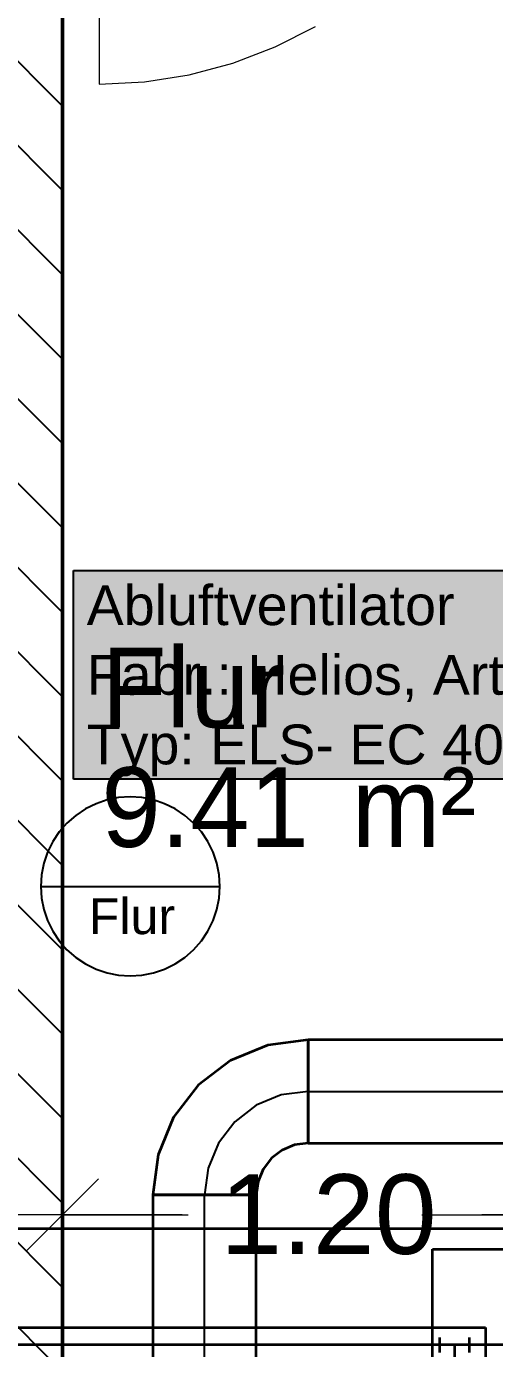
# Model space of a CAD drawing. Extents: x 0 to 756, y -25 to 420.
# Drawn here: x 254.5 to 278, y 302.1 to 368.6 of the extents above; entities that cross this region are included whole.
import ezdxf
from ezdxf.lldxf.tags import DXFTag

# ---------------------------------------------------------------- set-up
doc = ezdxf.new("R2010")
doc.units = 0
doc.layers.get('0').update_dxf_attribs({"lineweight": 25})
doc.layers.get('DEFPOINTS').update_dxf_attribs({"lineweight": 25})
for name, color, linetype, lineweight in [('A_Innenwand', 7, 'Continuous', 25), ('A_Raum', 7, 'Continuous', 25), ('L_Text', 7, 'Continuous', 25), ('Maßlinie Allgemein', 7, 'Continuous', 13), ('Tür Eingang 2D', 7, 'Continuous', 13), ('Wand Holz nicht tragend', 7, 'Continuous', 13), ('Wand Holz tragend', 7, 'Continuous', 13)]:
    doc.layers.add(name, color=color, linetype=linetype, lineweight=lineweight)
for name, color, linetype, lineweight, true_color in [('L_Zuluft', 6, 'Continuous', 35, 0xff00ff), ('Raum', 250, 'Continuous', 13, 0x333333), ('S_Kaltwasser', 3, 'Continuous', 35, 0x00ff00), ('S_Warmwasser', 1, 'fein_strichliert', 35, 0xff0000), ('S_Zirkulation', 7, 'fein_strichliert', 35, 0xff0080)]:
    doc.layers.add(name, color=color, linetype=linetype, lineweight=lineweight, true_color=true_color)
doc.styles.get("Standard").update_dxf_attribs({"font": 'arial.ttf'})
tags = doc.linetypes.add('fein_strichliert', pattern=[4, 1, -2, 1]).pattern_tags.tags
tags[8:9] = [DXFTag(74, 4), DXFTag(75, 0), DXFTag(340, '0'), DXFTag(46, 0.0), DXFTag(50, 0.0), DXFTag(44, 0.0), DXFTag(45, 0.0)]
tags[6:7] = [DXFTag(74, 4), DXFTag(75, 0), DXFTag(340, '0'), DXFTag(46, 0.0), DXFTag(50, 0.0), DXFTag(44, 0.0), DXFTag(45, 0.0)]
tags[4:5] = [DXFTag(74, 4), DXFTag(75, 0), DXFTag(340, '0'), DXFTag(46, 0.0), DXFTag(50, 0.0), DXFTag(44, 0.0), DXFTag(45, 0.0)]
tags = doc.linetypes.add('STRICHPUNKT2', pattern=[12.7, 6.35, -3.175, 0, -3.175]).pattern_tags.tags
tags[10:11] = [DXFTag(74, 4), DXFTag(75, 0), DXFTag(340, '0'), DXFTag(46, 0.0), DXFTag(50, 0.0), DXFTag(44, 0.0), DXFTag(45, 0.0)]
tags[8:9] = [DXFTag(74, 4), DXFTag(75, 0), DXFTag(340, '0'), DXFTag(46, 0.0), DXFTag(50, 0.0), DXFTag(44, 0.0), DXFTag(45, 0.0)]
tags[6:7] = [DXFTag(74, 4), DXFTag(75, 0), DXFTag(340, '0'), DXFTag(46, 0.0), DXFTag(50, 0.0), DXFTag(44, 0.0), DXFTag(45, 0.0)]
tags[4:5] = [DXFTag(74, 4), DXFTag(75, 0), DXFTag(340, '0'), DXFTag(46, 0.0), DXFTag(50, 0.0), DXFTag(44, 0.0), DXFTag(45, 0.0)]

# ---------------------------------------------------------------- blocks, each defined once
blk = doc.blocks.new('Referenz-A01I5XF3IE')
at = {"layer": 'DEFPOINTS', "color": 0, "linetype": 'Continuous', "lineweight": 18, "ltscale": 0.18}
blk.add_line((256.332, 308.855), (256.332, 308.855), dxfattribs=at)
at = {"layer": 'Maßlinie Allgemein', "color": 0, "lineweight": 18}
for p, q in [((256.332, 311.857), (256.332, 305.853)), ((258.134, 310.656), (254.531, 307.053)), ((262.336, 308.855), (253.33, 308.855)), ((256.332, 308.855), (262.642, 308.855)), ((274.386, 308.855), (283.392, 308.855)), ((275.85, 308.855), (280.39, 308.855)), ((286.394, 308.855), (277.388, 308.855))]:
    blk.add_line(p, q, dxfattribs=at)
at = {"layer": 'Raum', "color": 0, "lineweight": -2}
blk.add_line((256.332, 384.768), (256.332, 269.251), dxfattribs=at)
at = {"layer": 'Tür Eingang 2D', "color": 0, "linetype": 'Continuous', "ltscale": 0.13}
for p, q in [((258.175, 387.41), (258.175, 365.696)), ((267.007, 367.573), (269.032, 368.605)), ((264.885, 366.758), (267.007, 367.573)), ((262.69, 366.17), (264.885, 366.758)), ((258.175, 365.696), (260.445, 365.815)), ((260.445, 365.815), (262.69, 366.17))]:
    blk.add_line(p, q, dxfattribs=at)
at = {"layer": 'Wand Holz nicht tragend', "color": 0, "lineweight": 50}
blk.add_line((256.332, 269.251), (256.332, 384.768), dxfattribs=at)
at = {"layer": 'Maßlinie Allgemein', "color": 0, "lineweight": 18, "insert": (264.242, 310.888), "char_height": 4.00267, "attachment_point": 1}
blk.add_mtext('{\\fArial;1.20}', dxfattribs=at)
at = {"layer": 'Wand Holz tragend', "color": 0, "lineweight": -2, "char_height": 4.00267, "attachment_point": 1}
for s, insert in [('{\\fPosterama Text Light;Flur}', (258.285, 337.371)), ('{\\fPosterama Text Light;9.41}', (258.285, 331.352)), ('{\\fPosterama Text Light;m²}', (270.855, 331.352))]:
    blk.add_mtext(s, dxfattribs=dict(at, insert=insert))
blk = doc.blocks.new('Flur-A01I5XGJIE', base_point=(255.233, 320.864))
at = {"color": 0, "linetype": 'ByBlock', "lineweight": -2, "ltscale": 0.25}
for p, q in [((259.146, 329.826), (258.568, 329.711)), ((259.733, 329.864), (259.146, 329.826)), ((260.32, 329.826), (259.733, 329.864)), ((260.898, 329.711), (260.32, 329.826)), ((257.483, 329.261), (256.994, 328.934)), ((258.011, 329.522), (257.483, 329.261)), ((258.568, 329.711), (258.011, 329.522)), ((261.455, 329.522), (260.898, 329.711)), ((261.983, 329.261), (261.455, 329.522)), ((262.472, 328.934), (261.983, 329.261)), ((256.551, 328.546), (256.163, 328.104)), ((256.994, 328.934), (256.551, 328.546)), ((262.915, 328.546), (262.472, 328.934)), ((263.303, 328.104), (262.915, 328.546)), ((256.163, 328.104), (255.836, 327.614)), ((263.63, 327.614), (263.303, 328.104)), ((255.575, 327.086), (255.386, 326.529)), ((255.836, 327.614), (255.575, 327.086)), ((263.89, 327.086), (263.63, 327.614)), ((264.08, 326.529), (263.89, 327.086)), ((255.386, 326.529), (255.271, 325.952)), ((264.194, 325.952), (264.08, 326.529)), ((255.271, 325.952), (255.233, 325.364)), ((264.233, 325.364), (264.194, 325.952)), ((255.233, 325.364), (264.233, 325.364)), ((255.233, 325.364), (255.271, 324.777)), ((264.194, 324.777), (264.233, 325.364)), ((255.271, 324.777), (255.386, 324.199)), ((264.08, 324.199), (264.194, 324.777)), ((255.386, 324.199), (255.575, 323.642)), ((263.89, 323.642), (264.08, 324.199)), ((255.575, 323.642), (255.836, 323.114)), ((255.836, 323.114), (256.163, 322.625)), ((263.303, 322.625), (263.63, 323.114)), ((263.63, 323.114), (263.89, 323.642)), ((256.163, 322.625), (256.551, 322.182)), ((262.915, 322.182), (263.303, 322.625)), ((256.551, 322.182), (256.994, 321.794)), ((256.994, 321.794), (257.483, 321.467)), ((261.983, 321.467), (262.472, 321.794)), ((262.472, 321.794), (262.915, 322.182)), ((257.483, 321.467), (258.011, 321.207)), ((258.011, 321.207), (258.568, 321.017)), ((260.898, 321.017), (261.455, 321.207)), ((261.455, 321.207), (261.983, 321.467)), ((258.568, 321.017), (259.146, 320.903)), ((259.146, 320.903), (259.733, 320.864)), ((259.733, 320.864), (260.32, 320.903)), ((260.32, 320.903), (260.898, 321.017))]:
    blk.add_line(p, q, dxfattribs=at)
at = {"color": 0, "linetype": 'ByBlock', "lineweight": -2, "ltscale": 0.25, "insert": (257.651, 324.764), "char_height": 1.8, "attachment_point": 1}
blk.add_mtext('{\\fArial;Flur}', dxfattribs=at)
blk = doc.blocks.new('Wand-A01I5XGTIE', base_point=(252.332, 269.093))
at = {"color": 0, "linetype": 'ByBlock', "lineweight": -2, "ltscale": 0.25}
blk.add_line((256.332, 269.093), (256.332, 384.533), dxfattribs=at)
at = {"color": 0, "lineweight": -2}
for p, q in [((256.332, 364.598), (252.332, 368.598)), ((256.332, 360.356), (252.332, 364.356)), ((256.332, 356.113), (252.332, 360.113)), ((256.332, 351.87), (252.332, 355.87)), ((256.332, 347.628), (252.332, 351.628)), ((256.332, 343.385), (252.332, 347.385)), ((256.332, 339.142), (252.332, 343.142)), ((256.332, 334.9), (252.332, 338.9)), ((256.332, 330.657), (252.332, 334.657)), ((256.332, 326.414), (252.332, 330.414)), ((256.332, 322.172), (252.332, 326.172)), ((256.332, 317.929), (252.332, 321.929)), ((256.332, 313.687), (252.332, 317.687)), ((256.332, 309.444), (252.332, 313.444)), ((256.332, 305.201), (252.332, 309.201)), ((256.332, 300.959), (252.332, 304.959))]:
    blk.add_line(p, q, dxfattribs=at)
blk = doc.blocks.new('Bogen-A01I5XI1IE', base_point=(260.863, 309.853))
at = {"color": 0, "linetype": 'ByBlock', "lineweight": -2, "ltscale": 0.35}
for p, q in [((266.644, 317.387), (264.763, 316.608)), ((268.663, 317.653), (266.644, 317.387)), ((268.663, 317.653), (268.663, 317.564)), ((268.663, 317.564), (268.663, 317.305)), ((268.663, 317.305), (268.663, 316.891)), ((264.763, 316.608), (263.147, 315.368)), ((268.663, 316.891), (268.663, 316.353)), ((268.663, 316.353), (268.663, 315.726)), ((263.147, 315.368), (261.908, 313.753)), ((268.663, 315.726), (268.663, 315.053)), ((268.663, 315.053), (268.663, 314.38)), ((268.663, 314.38), (268.663, 313.753)), ((261.908, 313.753), (261.128, 311.872)), ((268.663, 313.753), (268.663, 313.214)), ((268.663, 313.214), (268.663, 312.801)), ((268.663, 312.453), (267.99, 312.364)), ((268.663, 312.801), (268.663, 312.542)), ((268.663, 312.542), (268.663, 312.453)), ((261.128, 311.872), (260.863, 309.853)), ((267.363, 312.105), (266.824, 311.691)), ((267.99, 312.364), (267.363, 312.105)), ((266.411, 311.153), (266.151, 310.526)), ((266.824, 311.691), (266.411, 311.153)), ((266.151, 310.526), (266.063, 309.853)), ((260.863, 309.853), (260.951, 309.853)), ((260.951, 309.853), (261.211, 309.853)), ((261.211, 309.853), (261.624, 309.853)), ((261.624, 309.853), (262.163, 309.853)), ((262.163, 309.853), (262.79, 309.853)), ((262.79, 309.853), (263.463, 309.853)), ((263.463, 309.853), (264.135, 309.853)), ((264.135, 309.853), (264.763, 309.853)), ((264.763, 309.853), (265.301, 309.853)), ((265.301, 309.853), (265.714, 309.853)), ((265.714, 309.853), (265.974, 309.853)), ((265.974, 309.853), (266.063, 309.853))]:
    blk.add_line(p, q, dxfattribs=at)
at = {"color": 0, "linetype": 'STRICHPUNKT2', "lineweight": 25, "ltscale": 0.25}
for p, q in [((267.317, 314.876), (266.063, 314.356)), ((268.663, 315.053), (267.317, 314.876)), ((266.063, 314.356), (264.986, 313.53)), ((264.986, 313.53), (264.159, 312.453)), ((264.159, 312.453), (263.64, 311.199)), ((263.64, 311.199), (263.463, 309.853))]:
    blk.add_line(p, q, dxfattribs=at)
blk = doc.blocks.new('Wickelfalzrohr-A01I5XI3IE', base_point=(268.663, 312.453))
at = {"color": 0, "linetype": 'ByBlock', "lineweight": -2, "ltscale": 0.35}
for p, q in [((298.479, 317.653), (268.663, 317.653)), ((268.663, 316.13), (268.663, 317.653)), ((298.479, 316.13), (298.479, 317.653)), ((268.663, 313.976), (268.663, 316.13)), ((298.479, 313.976), (298.479, 316.13)), ((268.663, 312.453), (268.663, 313.976)), ((298.479, 312.453), (298.479, 313.976)), ((268.663, 312.453), (298.479, 312.453))]:
    blk.add_line(p, q, dxfattribs=at)
at = {"color": 0, "linetype": 'STRICHPUNKT2', "lineweight": 25, "ltscale": 0.25}
blk.add_line((268.663, 315.053), (298.479, 315.053), dxfattribs=at)
blk = doc.blocks.new('Bauteilbeschriftung-A01I5XIBIE', base_point=(256.874, 300.038))
at = {"color": 0, "lineweight": -2}
for p, q in [((256.874, 341.25), (291.901, 341.25)), ((256.874, 330.75), (256.874, 341.25)), ((291.901, 341.25), (291.901, 330.75)), ((291.901, 330.75), (256.874, 330.75))]:
    blk.add_line(p, q, dxfattribs=at)
at = {"color": 0, "linetype": 'ByBlock', "lineweight": -2, "ltscale": 0.25}
blk.add_line((291.901, 330.75), (301.686, 300.038), dxfattribs=at)
at = {"color": 7, "linetype": 'ByBlock', "lineweight": -2, "ltscale": 0.25, "true_color": 0xffffff}
for points in [[(256.874, 330.75), (291.901, 330.75), (256.874, 341.25)], [(291.901, 330.75), (256.874, 341.25), (291.901, 341.25)]]:
    blk.add_solid(points, dxfattribs=at)
at = {"color": 0, "linetype": 'ByBlock', "lineweight": -2, "ltscale": 0.25}
for points in [[(301.487, 301.822), (300.698, 301.822), (301.46, 302.065)], [(301.686, 300.038), (301.487, 301.822), (300.698, 301.822)]]:
    blk.add_solid(points, dxfattribs=at)
at = {"color": 0, "linetype": 'ByBlock', "lineweight": -2, "ltscale": 0.25, "char_height": 2, "attachment_point": 1}
for s, insert in [('{\\fArial;Abluftventilator}', (257.541, 340.5)), ('{\\fArial;Fabr.: Helios, Artik.: 40102}', (257.541, 337)), ('{\\fArial;Typ: ELS- EC 40/15/60 NC}', (257.541, 333.5))]:
    blk.add_mtext(s, dxfattribs=dict(at, insert=insert))
blk = doc.blocks.new('Wickelfalzrohr-A01I5XLHIE', base_point=(260.863, 267.393))
at = {"color": 0, "linetype": 'ByBlock', "lineweight": -2, "ltscale": 0.35}
for p, q in [((260.863, 309.853), (260.863, 267.393)), ((262.386, 309.853), (260.863, 309.853)), ((264.539, 309.853), (262.386, 309.853)), ((266.063, 309.853), (264.539, 309.853)), ((266.063, 267.393), (266.063, 309.853)), ((262.386, 267.393), (260.863, 267.393)), ((264.539, 267.393), (262.386, 267.393)), ((266.063, 267.393), (264.539, 267.393))]:
    blk.add_line(p, q, dxfattribs=at)
at = {"color": 0, "linetype": 'STRICHPUNKT2', "lineweight": 25, "ltscale": 0.25}
blk.add_line((263.463, 267.393), (263.463, 309.853), dxfattribs=at)
blk = doc.blocks.new('Verbundrohr (Stange)-A01I5XR5IE', base_point=(172.767, 270.8))
at = {"color": 0, "linetype": 'ByBlock', "lineweight": -2, "ltscale": 0.35}
blk.add_line((276.022, 302.308), (276.022, 273.575), dxfattribs=at)
blk = doc.blocks.new('Verbundrohr (Stange)-A01I5XR7IE', base_point=(249.534, 302.307))
at = {"color": 0, "linetype": 'ByBlock', "lineweight": -2, "ltscale": 0.35}
for p, q in [((251.809, 329.513), (249.534, 329.513)), ((251.809, 302.308), (251.809, 329.513)), ((276.022, 302.308), (251.809, 302.308))]:
    blk.add_line(p, q, dxfattribs=at)
blk = doc.blocks.new('T-Stück-A01I5XR9IE', base_point=(275.272, 301.557))
at = {"color": 0, "lineweight": -2}
for p, q in [((275.272, 302.683), (275.272, 301.933)), ((276.772, 301.933), (276.772, 302.683)), ((275.647, 301.558), (276.397, 301.558))]:
    blk.add_line(p, q, dxfattribs=at)
blk = doc.blocks.new('Verbundrohr (Stange)-A01I5XT3IE', base_point=(249.534, 300.95))
at = {"color": 0, "linetype": 'ByBlock', "lineweight": -2, "ltscale": 0.35}
for p, q in [((249.534, 332.043), (252.693, 332.043)), ((252.693, 332.043), (252.693, 303.179)), ((252.693, 303.179), (277.577, 303.179)), ((277.577, 303.179), (277.577, 300.95))]:
    blk.add_line(p, q, dxfattribs=at)
blk = doc.blocks.new('Verbundrohr (Stange)-A01I5XUHIE', base_point=(276.022, 302.307))
at = {"color": 0, "linetype": 'ByBlock', "lineweight": -2, "ltscale": 0.35}
blk.add_line((285.853, 302.308), (276.022, 302.308), dxfattribs=at)
blk = doc.blocks.new('Verbundrohr (Stange)-A01I5XURIE', base_point=(248.225, 308.164))
at = {"color": 0, "linetype": 'ByBlock', "lineweight": -2, "ltscale": 0.35}
blk.add_line((252.275, 308.164), (320.339, 308.164), dxfattribs=at)
blk = doc.blocks.new('Verbundrohr (Stange)-A01I5XUZIE', base_point=(177.644, 268.332))
at = {"color": 0, "linetype": 'ByBlock', "lineweight": -2, "ltscale": 0.35}
for p, q in [((274.908, 271.962), (274.908, 307.117)), ((274.908, 307.117), (322.326, 307.117))]:
    blk.add_line(p, q, dxfattribs=at)

msp = doc.modelspace()

# ---------------------------------------------------------------- block references
at = {"color": 8, "lineweight": 25, "ltscale": 0.25, "true_color": 0x808080}
msp.add_blockref('Referenz-A01I5XF3IE', (0, 0), dxfattribs=at)
at = {"layer": 'A_Innenwand', "ltscale": 0.25}
msp.add_blockref('Wand-A01I5XGTIE', (252.332, 269.093), dxfattribs=at)
at = {"layer": 'A_Raum', "ltscale": 0.25}
msp.add_blockref('Flur-A01I5XGJIE', (255.233, 320.864), dxfattribs=at)
at = {"layer": 'L_Text', "color": 7, "ltscale": 0.25}
msp.add_blockref('Bauteilbeschriftung-A01I5XIBIE', (256.874, 300.038), dxfattribs=at)
at = {"layer": 'L_Zuluft', "ltscale": 0.35}
for name, p in [('Bogen-A01I5XI1IE', (260.863, 309.853)), ('Wickelfalzrohr-A01I5XI3IE', (268.663, 312.453)), ('Wickelfalzrohr-A01I5XLHIE', (260.863, 267.393))]:
    msp.add_blockref(name, p, dxfattribs=at)
at = {"layer": 'S_Kaltwasser', "ltscale": 0.35}
for name, p in [('Verbundrohr (Stange)-A01I5XR7IE', (249.534, 302.307)), ('T-Stück-A01I5XR9IE', (275.272, 301.557)), ('Verbundrohr (Stange)-A01I5XR5IE', (172.767, 270.8)), ('Verbundrohr (Stange)-A01I5XUHIE', (276.022, 302.307))]:
    msp.add_blockref(name, p, dxfattribs=at)
at = {"layer": 'S_Warmwasser', "ltscale": 0.35}
msp.add_blockref('Verbundrohr (Stange)-A01I5XT3IE', (249.534, 300.95), dxfattribs=at)
at = {"layer": 'S_Zirkulation', "ltscale": 0.35}
for name, p in [('Verbundrohr (Stange)-A01I5XURIE', (248.225, 308.164)), ('Verbundrohr (Stange)-A01I5XUZIE', (177.644, 268.332))]:
    msp.add_blockref(name, p, dxfattribs=at)

doc.saveas('drawing.dxf')
